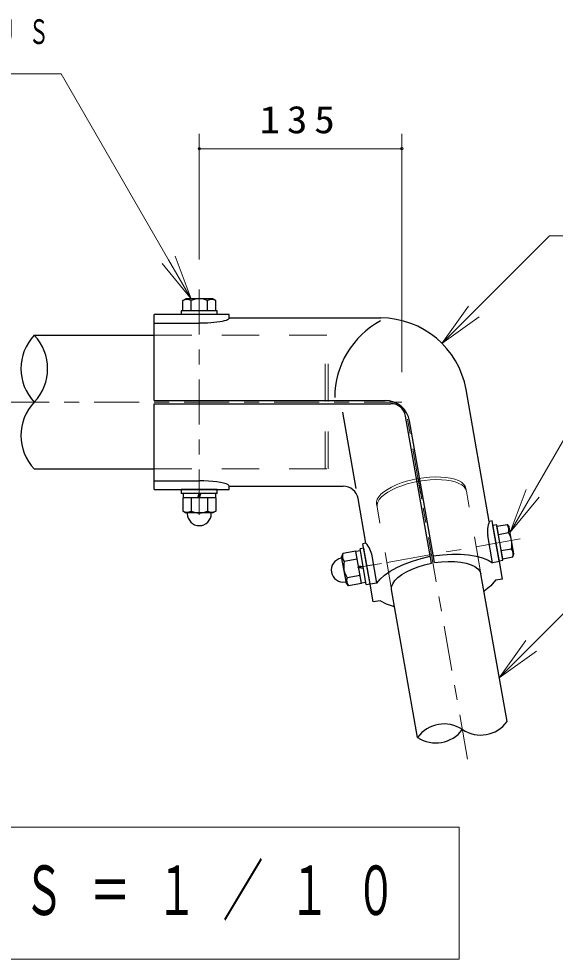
# Model space of a CAD drawing. Units: millimetres on the paper, scale 1:50. Extents: x 197 to 617, y 140 to 437.
# Drawn here: x 455 to 490.8, y 291.5 to 354.1 of the extents above; entities that cross this region are included whole.
import ezdxf

# ---------------------------------------------------------------- set-up
doc = ezdxf.new("R2010")
doc.units = ezdxf.units.MM
doc.linetypes.add('USER1', pattern=[4.5, 2.5, -2])
doc.linetypes.add('USER2', pattern=[6, 3, -1, 1, -1])
doc.layers.add('線', color=2, linetype='Continuous', lineweight=25)
doc.layers.add('補助', color=2, linetype='Continuous', lineweight=13)
doc.styles.add('ＭＳ ゴシック', font='')
doc.styles.get('ＭＳ ゴシック').set_extended_font_data('MS Gothic')

# ---------------------------------------------------------------- blocks, each defined once
blk = doc.blocks.new('dimension_origin')
at = {"color": 0, "linetype": 'Continuous', "lineweight": -2}
blk.add_circle((0, 0), 1.25, dxfattribs=at)

msp = doc.modelspace()

# ---------------------------------------------------------------- linework, layer by layer
at = {"layer": '線', "color": 1, "linetype": 'USER2', "lineweight": 13}
for p, q in [((467.047, 321.086), (467.047, 336.086)), ((454.047, 328.586), (480.547, 328.586)), ((484.93, 304.802), (480.768, 328.405)), ((481.875, 322.129), (481.629, 323.523)), ((488.436, 319.471), (476.618, 317.387)), ((487.328, 319.275), (485.851, 319.015)), ((479.203, 317.843), (477.726, 317.582))]:
    msp.add_line(p, q, dxfattribs=at)
at = {"layer": '線'}
for p, q in [((465.95, 335.352), (466.147, 335.466)), ((465.95, 334.666), (465.95, 335.352)), ((467.947, 335.466), (466.147, 335.466)), ((466.498, 334.666), (466.498, 335.352)), ((467.595, 334.666), (467.595, 335.352)), ((468.144, 335.352), (467.947, 335.466)), ((468.144, 334.666), (468.144, 335.352)), ((468.247, 334.666), (465.847, 334.666)), ((465.847, 334.666), (465.847, 334.416)), ((468.144, 334.666), (465.95, 334.666)), ((468.247, 334.416), (468.247, 334.666)), ((468.247, 334.416), (465.847, 334.416)), ((464.047, 333.836), (467.047, 333.836)), ((464.047, 328.691), (479.435, 328.691)), ((464.047, 328.481), (479.814, 328.481)), ((477.514, 322.819), (476.614, 327.919)), ((482.525, 317.863), (480.799, 327.654)), ((482.722, 317.898), (481.06, 327.327)), ((464.047, 323.335), (467.047, 323.335)), ((468.247, 322.756), (465.847, 322.756)), ((465.847, 322.756), (465.847, 322.506)), ((468.247, 322.506), (468.247, 322.756)), ((468.247, 322.506), (465.847, 322.506)), ((468.144, 322.206), (465.95, 322.206)), ((465.95, 322.206), (465.95, 321.319)), ((468.122, 322.506), (465.972, 322.506)), ((465.972, 322.506), (465.972, 322.206)), ((468.122, 322.206), (465.972, 322.206)), ((466.498, 322.206), (466.498, 321.319)), ((466.949, 322.206), (467.03, 322.506)), ((467.063, 322.206), (467.144, 322.506)), ((467.595, 322.206), (467.595, 321.319)), ((468.122, 322.506), (468.122, 322.206)), ((468.144, 322.206), (468.144, 321.319)), ((465.95, 321.319), (466.147, 321.206)), ((467.947, 321.206), (466.147, 321.206)), ((466.247, 321.156), (466.247, 321.206)), ((467.847, 321.156), (467.847, 321.206)), ((468.144, 321.319), (467.947, 321.206)), ((486.874, 320.414), (486.627, 320.37)), ((487.044, 318.007), (486.627, 320.37)), ((487.29, 318.05), (486.874, 320.414)), ((486.891, 320.312), (487.567, 320.431)), ((487.272, 318.151), (486.891, 320.312)), ((487.567, 320.431), (487.714, 320.257)), ((488.026, 318.484), (487.714, 320.257)), ((486.595, 317.884), (486.276, 319.693)), ((486.987, 319.772), (487.663, 319.891)), ((476.614, 318.5), (476.536, 318.286)), ((476.849, 316.513), (476.536, 318.286)), ((477.487, 318.654), (476.614, 318.5)), ((477.868, 316.493), (477.487, 318.654)), ((477.786, 318.684), (477.49, 318.632)), ((477.864, 316.515), (477.49, 318.632)), ((478.01, 318.851), (477.764, 318.807)), ((478.181, 316.444), (477.764, 318.807)), ((478.159, 316.567), (477.786, 318.684)), ((478.427, 316.487), (478.01, 318.851)), ((478.891, 316.525), (478.572, 318.334)), ((487.177, 318.692), (487.853, 318.811)), ((487.948, 318.271), (488.026, 318.484)), ((476.504, 318.179), (476.553, 318.188)), ((477.582, 318.114), (476.709, 317.96)), ((477.66, 317.669), (477.97, 317.642)), ((487.044, 318.007), (487.29, 318.05)), ((487.272, 318.151), (487.948, 318.271)), ((477.772, 317.033), (476.899, 316.879)), ((477.68, 317.557), (477.989, 317.53)), ((476.782, 316.603), (476.831, 316.612)), ((476.995, 316.339), (476.849, 316.513)), ((477.868, 316.493), (476.995, 316.339)), ((478.159, 316.567), (477.864, 316.515)), ((478.181, 316.444), (478.427, 316.487))]:
    msp.add_line(p, q, dxfattribs=at)
at = {"layer": '線', "color": 7}
for p, q in [((464.047, 328.691), (464.047, 334.416)), ((469.047, 334.416), (464.047, 334.416)), ((469.047, 334.191), (469.047, 334.416)), ((469.047, 334.191), (479.142, 334.191)), ((456.047, 333.041), (464.047, 333.041)), ((486.378, 320.631), (484.829, 329.418)), ((464.047, 322.756), (464.047, 328.481)), ((456.047, 324.131), (464.047, 324.131)), ((464.047, 322.756), (469.047, 322.756)), ((469.047, 322.756), (469.047, 322.981)), ((469.047, 322.981), (476.646, 322.981)), ((478.155, 319.181), (477.631, 322.154)), ((486.575, 320.666), (486.378, 320.631)), ((487.052, 317.964), (486.575, 320.666)), ((478.155, 319.181), (477.958, 319.146)), ((478.435, 316.445), (477.958, 319.146)), ((487.052, 317.964), (486.595, 317.884)), ((487.258, 316.795), (487.052, 317.964)), ((487.562, 307.297), (485.825, 317.145)), ((478.891, 316.525), (478.435, 316.445)), ((478.641, 315.275), (478.435, 316.445)), ((487.258, 316.795), (486.801, 316.714)), ((481.604, 306.247), (479.867, 316.095)), ((479.097, 315.356), (478.641, 315.275))]:
    msp.add_line(p, q, dxfattribs=at)
at = {"layer": '線', "color": 4, "linetype": 'USER1', "lineweight": 13}
for p, q in [((464.047, 333.041), (475.647, 333.041)), ((475.447, 324.131), (475.447, 333.041)), ((475.647, 324.131), (475.647, 333.041)), ((464.047, 324.131), (475.647, 324.131)), ((484.854, 322.654), (484.822, 322.835)), ((485.825, 317.145), (484.854, 322.654)), ((478.896, 321.604), (478.864, 321.784)), ((479.867, 316.095), (478.896, 321.604))]:
    msp.add_line(p, q, dxfattribs=at)
at = {"layer": '線', "color": 7, "lineweight": 13}
for p, q in [((484.376, 300.27), (414.076, 300.27)), ((484.376, 291.47), (484.376, 300.27)), ((414.076, 291.47), (484.376, 291.47))]:
    msp.add_line(p, q, dxfattribs=at)
at = {"layer": '線'}
for points in [[(469.047, 334.191), (469.033, 334.149), (468.991, 334.108), (468.923, 334.068), (468.829, 334.03), (468.71, 333.994), (468.567, 333.961), (468.404, 333.931), (468.222, 333.904), (468.024, 333.882), (467.812, 333.863), (467.589, 333.85), (467.359, 333.841), (467.204, 333.838), (467.047, 333.836)], [(469.047, 322.981), (469.022, 323.036), (468.949, 323.09), (468.829, 323.141), (468.665, 323.189), (468.461, 323.231), (468.222, 323.267), (467.955, 323.296), (467.665, 323.317), (467.359, 323.33), (467.047, 323.335)]]:
    msp.add_lwpolyline(points, dxfattribs=at)
at = {"layer": '線', "color": 4, "linetype": 'USER1', "lineweight": 13}
for points in [[(478.864, 321.784), (478.862, 321.943), (478.912, 322.108), (479.011, 322.276), (479.159, 322.444), (479.353, 322.611), (479.589, 322.772), (479.864, 322.925), (480.173, 323.068), (480.511, 323.198), (480.871, 323.313), (481.248, 323.41), (481.635, 323.489), (482.026, 323.547), (482.413, 323.585), (482.791, 323.6), (483.152, 323.594), (483.491, 323.565), (483.802, 323.515), (484.08, 323.444), (484.319, 323.354), (484.516, 323.246), (484.667, 323.122), (484.769, 322.984), (484.822, 322.835)], [(478.896, 321.604), (478.894, 321.762), (478.943, 321.927), (479.043, 322.095), (479.191, 322.264), (479.385, 322.43), (479.621, 322.591), (479.896, 322.745), (480.205, 322.887), (480.543, 323.017), (480.903, 323.132), (481.28, 323.229), (481.667, 323.308), (482.057, 323.367), (482.445, 323.404), (482.823, 323.419), (483.184, 323.413), (483.523, 323.384), (483.834, 323.334), (484.112, 323.263), (484.351, 323.173), (484.547, 323.065), (484.698, 322.941), (484.801, 322.804), (484.854, 322.654)]]:
    msp.add_lwpolyline(points, dxfattribs=at)
at = {"layer": '線', "color": 7}
for points in [[(478.891, 316.525), (479.105, 316.795), (479.4, 317.061), (479.771, 317.32), (480.21, 317.565), (480.707, 317.791), (481.254, 317.993), (481.837, 318.169), (482.446, 318.313)], [(482.643, 318.348), (483.265, 318.42), (483.873, 318.455), (484.456, 318.452), (485, 318.409), (485.496, 318.329), (485.933, 318.213), (486.302, 318.064), (486.595, 317.884)], [(479.867, 316.095), (479.869, 316.286), (479.94, 316.486), (480.078, 316.69), (480.281, 316.892), (480.544, 317.09), (480.862, 317.279), (481.227, 317.454), (481.632, 317.612), (482.068, 317.749), (482.525, 317.863)], [(482.722, 317.898), (483.191, 317.947), (483.648, 317.967), (484.082, 317.957), (484.485, 317.918), (484.848, 317.849), (485.163, 317.753), (485.423, 317.632), (485.623, 317.488), (485.758, 317.325), (485.825, 317.145)], [(486.801, 316.714), (486.489, 316.347), (486.029, 315.989)], [(480.071, 314.938), (479.516, 315.118), (479.097, 315.356)]]:
    msp.add_lwpolyline(points, dxfattribs=at)
at = {"layer": '線'}
for centre, radius, start, end in [((466.224, 334.877), 0.548, 60.00001, 119.99999), ((467.047, 334.086), 1.38, 66.57346, 113.42654), ((467.869, 334.877), 0.548, 60.00001, 119.99999), ((481.85, 328.893), 5.775, 118.03284, 180.02513), ((458.389, 330.813), 3.232, 136.44154, 223.55846), ((453.704, 330.813), 3.232, 316.44154, 43.55846), ((458.389, 326.358), 3.232, 136.44154, 223.55846), ((479.435, 327.041), 1.65, 10, 90), ((479.814, 327.481), 1, 10, 90), ((466.224, 321.794), 0.548, 240.00001, 299.99999), ((467.047, 321.156), 0.8, 180, 0), ((467.047, 322.585), 1.38, 246.57346, 293.42654), ((467.869, 321.794), 0.548, 240.00001, 299.99999), ((488.057, 319.973), 1.803, 158.61013, 188.95712), ((487.147, 320.079), 0.548, 340.00001, 39.99999), ((486.511, 319.131), 1.38, 346.57346, 33.42654), ((476.803, 317.989), 1.803, 11.04288, 41.38987), ((477.129, 318.312), 0.548, 160.00001, 219.99999), ((487.433, 318.458), 0.548, 340.00001, 39.99999), ((476.643, 317.391), 0.8, 100, 280), ((478.051, 317.639), 1.38, 166.57346, 213.42654), ((477.415, 316.692), 0.548, 160.00001, 219.99999), ((483.366, 304.963), 2.18, 56.07099, 143.92901), ((485.8, 308.581), 2.18, 236.07099, 323.92901), ((482.82, 308.055), 2.18, 236.07099, 323.92901)]:
    msp.add_arc(centre, radius, start, end, dxfattribs=at)
at = {"layer": '線', "color": 7}
for centre, radius in [((479.142, 328.416), 5.775), ((476.646, 321.981), 1)]:
    msp.add_arc(centre, radius, 10, 90, dxfattribs=at)
at = {"layer": '補助'}
for p, q in [((431.688, 350.466), (456.872, 350.466)), ((457.838, 350.466), (456.838, 350.466)), ((464.998, 338.064), (457.838, 350.466)), ((467.047, 338.086), (467.047, 346.466)), ((480.547, 330.586), (480.547, 346.466)), ((467.047, 345.466), (480.547, 345.466)), ((485.346, 334.62), (490.385, 339.659)), ((490.385, 339.659), (491.385, 339.659)), ((464.565, 337.814), (466.498, 335.466)), ((466.498, 335.466), (464.998, 338.064)), ((465.431, 338.314), (466.498, 335.466)), ((484.993, 334.974), (483.225, 332.499)), ((483.225, 332.499), (485.346, 334.62)), ((485.7, 334.267), (483.225, 332.499)), ((489.275, 322.509), (494.174, 330.995)), ((488.842, 322.759), (487.775, 319.911)), ((487.775, 319.911), (489.275, 322.509)), ((489.708, 322.259), (487.775, 319.911)), ((489.167, 312.342), (494.297, 317.472)), ((488.814, 312.696), (487.046, 310.221)), ((487.046, 310.221), (489.167, 312.342)), ((489.521, 311.989), (487.046, 310.221))]:
    msp.add_line(p, q, dxfattribs=at)

# ---------------------------------------------------------------- block references
at = {"layer": '補助', "xscale": 0.0667, "yscale": 0.0667}
msp.add_blockref('dimension_origin', (467.047, 345.466), dxfattribs=at)
at = {"layer": '補助', "xscale": 0.0667, "yscale": 0.0667, "rotation": 180}
msp.add_blockref('dimension_origin', (480.547, 345.466), dxfattribs=at)

# ---------------------------------------------------------------- texts
at = {"layer": '線', "color": 7, "insert": (415.476, 295.87), "char_height": 3.299, "attachment_point": 4, "style": 'ＭＳ ゴシック'}
msp.add_mtext('\\T1.64;\\W0.6;中／角鋳物詳細図\u3000Ｓ＝１／１０', dxfattribs=at)
at = {"layer": '補助', "style": 'ＭＳ ゴシック'}
for s, insert, char_height, attachment_point in [('\\T1.64;\\W0.6;Ｍ１２×１４０Ｌ\u3000ＳＵＳ', (431.313, 354.091), 1.65, 1), ('\\T1.33;\\W1.1;135', (473.797, 346.466), 1.833, 8)]:
    msp.add_mtext(s, dxfattribs=dict(at, insert=insert, char_height=char_height, attachment_point=attachment_point))

doc.saveas('drawing.dxf')
